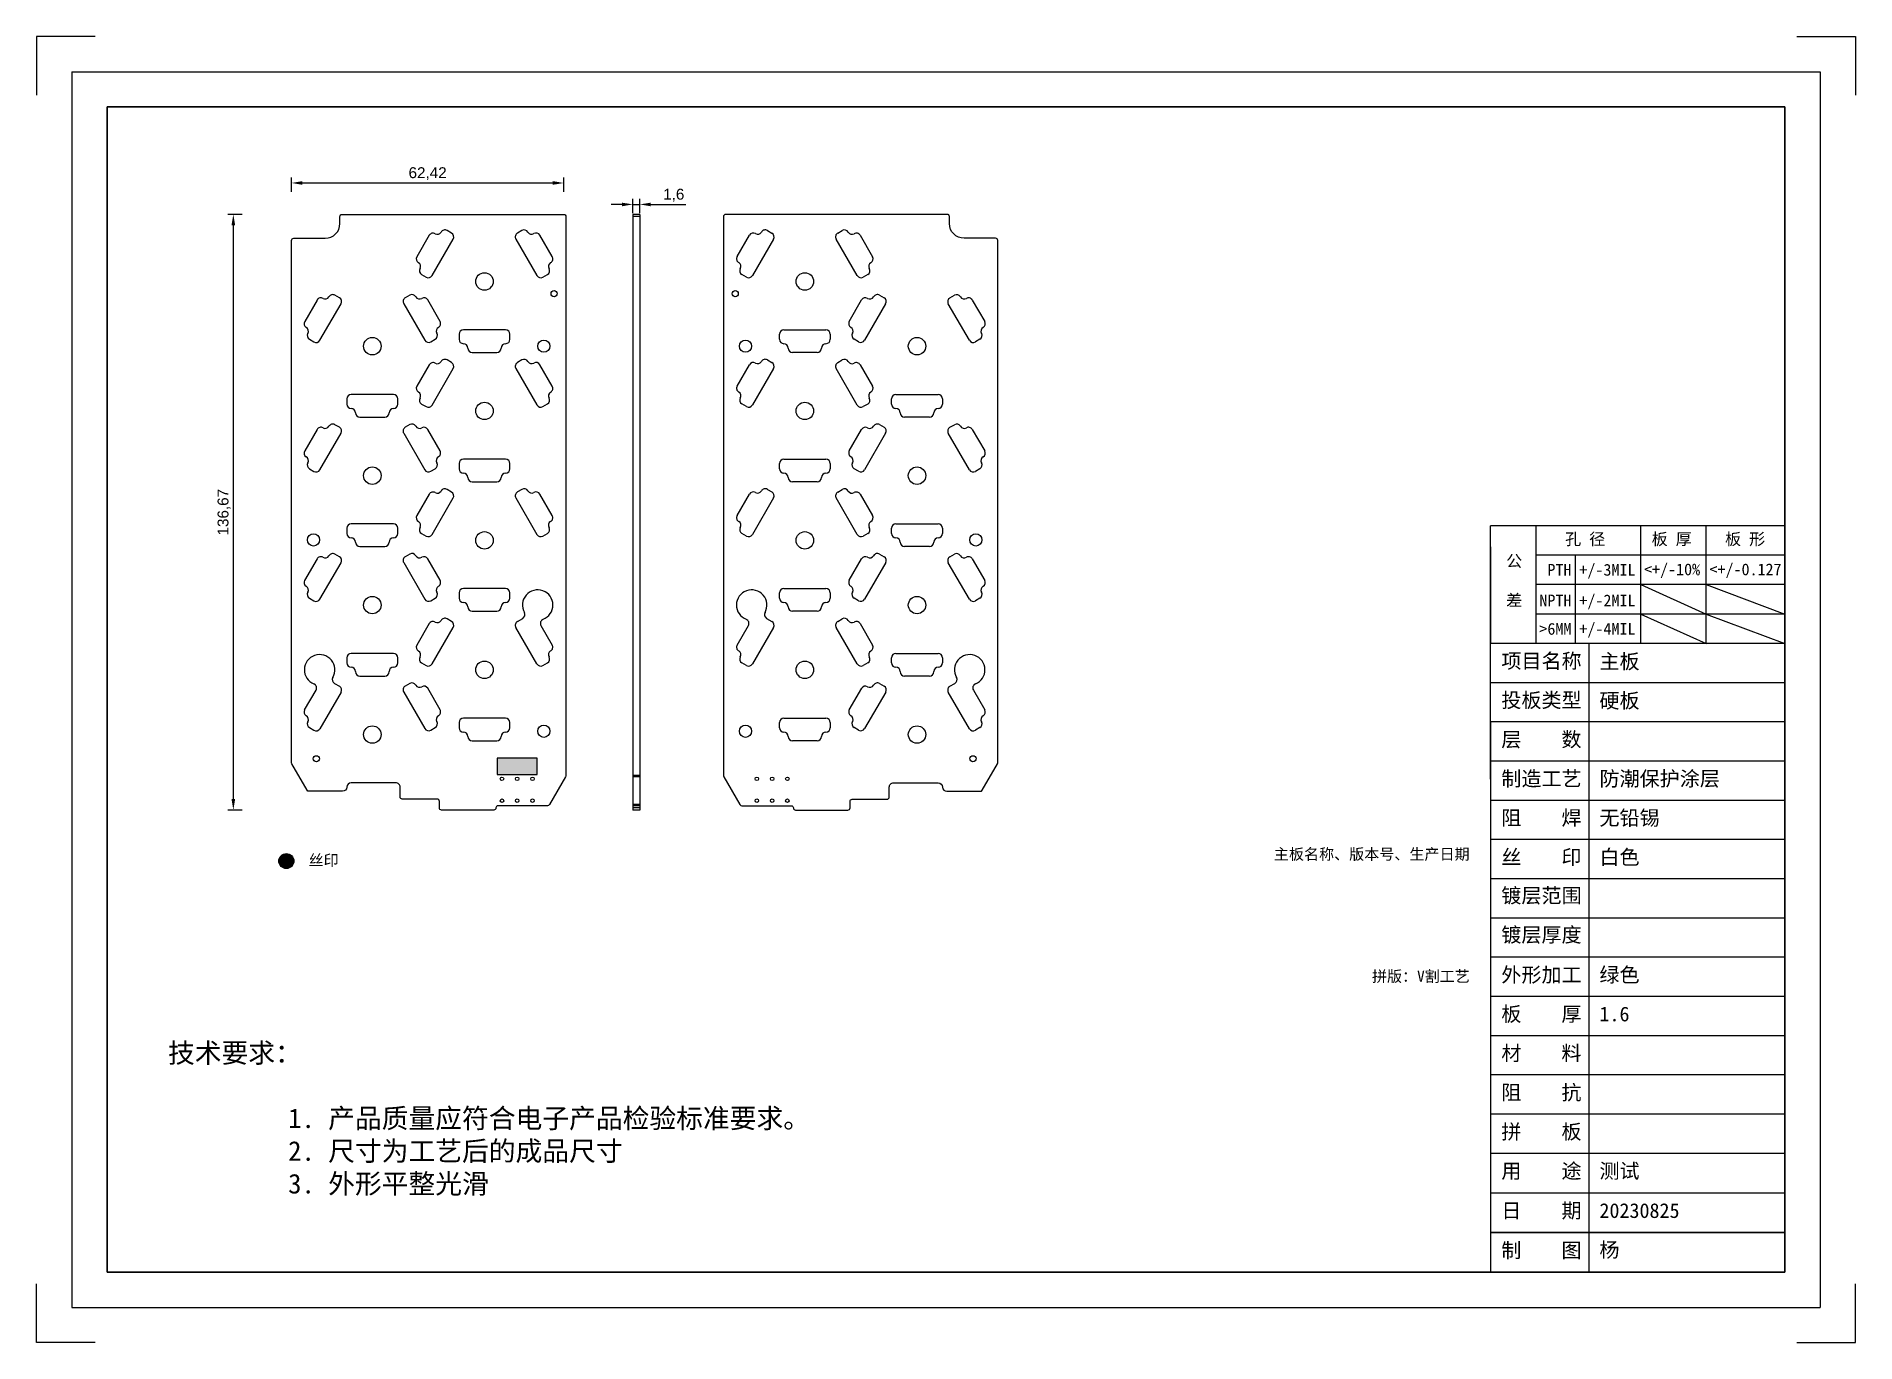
# Model space of a CAD drawing. Header units: millimetres. Extents: x -139 to 278, y 0 to 300.
import ezdxf

# ---------------------------------------------------------------- set-up
doc = ezdxf.new("R2010")
doc.units = ezdxf.units.MM
doc.styles.get("Standard").update_dxf_attribs({"font": 'arial.ttf'})
doc.dimstyles.new('ISO-25', dxfattribs={"dimtxt": 2.5, "dimasz": 2.5, "dimexe": 1.25, "dimexo": 0.625, "dimtad": 1, "dimtxsty": 'Standard', "dimcen": 2.5, "dimadec": 0, "dimazin": 0, "dimtfac": 1, "dimtmove": 0, "dimatfit": 3, "dimfxl": 1, "dimarcsym": 0})

# ---------------------------------------------------------------- blocks, each defined once
blk = doc.blocks.new('Y')
for p, q in [((11070.07, 2786.82), (11061.07, 2786.82)), ((11061.07, 2786.82), (11061.07, 2777.82)), ((11330.17, 2786.82), (11339.17, 2786.82)), ((11339.17, 2786.82), (11339.17, 2777.82)), ((11066.47, 2781.42), (11333.77, 2781.42)), ((11066.47, 2781.42), (11066.47, 2592.42)), ((11333.77, 2781.42), (11333.77, 2592.42)), ((11061.07, 2587.02), (11061.07, 2596.02)), ((11339.17, 2587.02), (11339.17, 2596.02)), ((11066.47, 2592.42), (11333.77, 2592.42)), ((11070.07, 2587.02), (11061.07, 2587.02)), ((11330.17, 2587.02), (11339.17, 2587.02))]:
    blk.add_line(p, q)
at = {"lineweight": 30}
for p, q in [((11071.87, 2776.02), (11328.37, 2776.02)), ((11071.87, 2776.02), (11071.87, 2597.82)), ((11328.37, 2776.02), (11328.37, 2597.82)), ((11071.87, 2597.82), (11328.37, 2597.82))]:
    blk.add_line(p, q, dxfattribs=at)
at = {"lineweight": 20}
blk.add_line((11328.37, 2597.82), (11283.37, 2597.82), dxfattribs=at)
blk = doc.blocks.new('*D32')
at = {"color": 0, "lineweight": -2}
for p, q in [((-4.78, 261.14), (-7.28, 261.14)), ((-2.28, 259.14), (-2.28, 262.39)), ((-2.28, 261.14), (-0.68, 261.14)), ((-0.68, 259.14), (-0.68, 262.39)), ((1.82, 261.14), (9.88, 261.14))]:
    blk.add_line(p, q, dxfattribs=at)
at = {"color": 0}
for points in [[(-4.78, 261.55), (-4.78, 260.72), (-2.28, 261.14)], [(1.82, 261.55), (1.82, 260.72), (-0.68, 261.14)]]:
    blk.add_solid(points, dxfattribs=at)
at = {"layer": 'Defpoints', "color": 0}
for p in [(-0.68, 261.14), (-2.28, 258.36), (-0.68, 258.36)]:
    blk.add_point(p, dxfattribs=at)
at = {"color": 0, "insert": (7.1, 263.26), "char_height": 2.5, "attachment_point": 5}
blk.add_mtext('1,6', dxfattribs=at)
blk = doc.blocks.new('*D33')
at = {"color": 0, "lineweight": -2}
for p, q in [((-80.55, 264.06), (-80.55, 267.31)), ((-18.13, 264.06), (-18.13, 267.31)), ((-78.05, 266.06), (-20.63, 266.06))]:
    blk.add_line(p, q, dxfattribs=at)
at = {"color": 0}
for points in [[(-78.05, 266.48), (-78.05, 265.65), (-80.55, 266.06)], [(-20.63, 266.48), (-20.63, 265.65), (-18.13, 266.06)]]:
    blk.add_solid(points, dxfattribs=at)
at = {"layer": 'Defpoints', "color": 0}
for p in [(-18.13, 266.06), (-18.13, 258.36), (-80.55, 252.88)]:
    blk.add_point(p, dxfattribs=at)
at = {"color": 0, "insert": (-49.34, 268.19), "char_height": 2.5, "attachment_point": 5}
blk.add_mtext('62,42', dxfattribs=at)
blk = doc.blocks.new('*D34')
at = {"color": 0, "lineweight": -2}
for p, q in [((-91.89, 258.86), (-95.14, 258.86)), ((-93.89, 256.36), (-93.89, 124.69)), ((-91.89, 122.19), (-95.14, 122.19))]:
    blk.add_line(p, q, dxfattribs=at)
at = {"color": 0}
for points in [[(-94.31, 256.36), (-93.47, 256.36), (-93.89, 258.86)], [(-94.31, 124.69), (-93.47, 124.69), (-93.89, 122.19)]]:
    blk.add_solid(points, dxfattribs=at)
at = {"layer": 'Defpoints', "color": 0}
for p in [(-36.05, 258.86), (-93.89, 122.19), (-40.17, 122.19)]:
    blk.add_point(p, dxfattribs=at)
at = {"color": 0, "insert": (-96.02, 190.53), "char_height": 2.5, "attachment_point": 5, "rotation": 90}
blk.add_mtext('136,67', dxfattribs=at)

msp = doc.modelspace()

# ---------------------------------------------------------------- hatches: boundary and pattern name
for points in [[(-24.192, 134.065), (-33.392, 134.065), (-33.392, 130.365), (-24.192, 130.365)], [(-80.008, 110.495, 1), (-83.458, 110.495, 1)]]:
    msp.add_hatch(color=256).paths.add_polyline_path(points)

# ---------------------------------------------------------------- linework, layer by layer
at = {"color": 7, "linetype": 'Continuous'}
for p, q in [((-0.682, 258.862), (-2.282, 258.862)), ((-2.282, 258.862), (-2.282, 122.189)), ((-0.682, 258.862), (-0.682, 122.189)), ((-43.835, 254.557), (-44.875, 255.157)), ((-27.701, 255.17), (-28.74, 254.57)), ((-0.682, 258.362), (-2.282, 258.362)), ((28.562, 255.17), (29.602, 254.57)), ((44.697, 254.557), (45.736, 255.157)), ((-48.973, 254.059), (-51.81, 249.144)), ((-48.307, 244.812), (-43.469, 253.191)), ((-29.106, 253.204), (-24.268, 244.825)), ((-20.765, 249.157), (-23.603, 254.072)), ((21.627, 249.157), (24.464, 254.072)), ((29.968, 253.204), (25.13, 244.825)), ((49.169, 244.812), (44.331, 253.191)), ((49.834, 254.059), (52.672, 249.144)), ((-50.712, 245.046), (-49.673, 244.446)), ((-22.902, 244.459), (-21.863, 245.059)), ((23.764, 244.459), (22.725, 245.059)), ((51.574, 245.046), (50.535, 244.446)), ((-74.694, 239.209), (-77.531, 234.294)), ((-74.028, 229.962), (-69.19, 238.341)), ((-69.556, 239.707), (-70.596, 240.307)), ((-54.827, 238.354), (-49.989, 229.975)), ((-53.422, 240.32), (-54.461, 239.72)), ((-46.486, 234.307), (-49.324, 239.222)), ((47.348, 234.307), (50.185, 239.222)), ((55.689, 238.354), (50.851, 229.975)), ((54.283, 240.32), (55.323, 239.72)), ((74.89, 229.962), (70.052, 238.341)), ((70.418, 239.707), (71.457, 240.307)), ((75.555, 239.209), (78.393, 234.294)), ((-76.433, 230.196), (-75.394, 229.596)), ((-48.623, 229.609), (-47.584, 230.209)), ((-42.137, 231.393), (-42.137, 230.193)), ((-31.461, 232.393), (-41.137, 232.393)), ((-30.461, 230.193), (-30.461, 231.393)), ((31.323, 230.193), (31.323, 231.393)), ((32.323, 232.393), (41.998, 232.393)), ((42.998, 231.393), (42.998, 230.193)), ((49.485, 229.609), (48.446, 230.209)), ((77.295, 230.196), (76.256, 229.596)), ((-43.836, 224.857), (-44.876, 225.457)), ((-39.137, 227.193), (-33.461, 227.193)), ((-27.702, 225.47), (-28.741, 224.87)), ((28.563, 225.47), (29.603, 224.87)), ((39.998, 227.193), (34.323, 227.193)), ((44.698, 224.857), (45.737, 225.457)), ((-48.974, 224.359), (-51.811, 219.444)), ((-48.308, 215.112), (-43.47, 223.491)), ((-29.107, 223.504), (-24.269, 215.125)), ((-20.766, 219.457), (-23.604, 224.372)), ((21.628, 219.457), (24.465, 224.372)), ((29.969, 223.504), (25.131, 215.125)), ((49.17, 215.112), (44.332, 223.491)), ((49.835, 224.359), (52.673, 219.444)), ((-57.182, 217.543), (-66.858, 217.543)), ((58.044, 217.543), (67.719, 217.543)), ((-67.858, 216.543), (-67.858, 215.343)), ((-56.182, 215.343), (-56.182, 216.543)), ((-50.713, 215.346), (-49.674, 214.746)), ((-22.903, 214.759), (-21.864, 215.359)), ((23.765, 214.759), (22.726, 215.359)), ((51.575, 215.346), (50.536, 214.746)), ((57.044, 215.343), (57.044, 216.543)), ((68.719, 216.543), (68.719, 215.343)), ((-74.695, 209.509), (-77.532, 204.594)), ((-74.029, 200.262), (-69.191, 208.641)), ((-69.557, 210.007), (-70.597, 210.607)), ((-64.858, 212.343), (-59.182, 212.343)), ((-54.828, 208.654), (-49.99, 200.275)), ((-53.423, 210.62), (-54.462, 210.02)), ((-46.487, 204.607), (-49.325, 209.522)), ((47.349, 204.607), (50.186, 209.522)), ((55.69, 208.654), (50.852, 200.275)), ((54.284, 210.62), (55.324, 210.02)), ((65.719, 212.343), (60.044, 212.343)), ((74.891, 200.262), (70.053, 208.641)), ((70.419, 210.007), (71.458, 210.607)), ((75.556, 209.509), (78.394, 204.594)), ((-76.434, 200.496), (-75.395, 199.896)), ((-48.624, 199.909), (-47.585, 200.509)), ((-42.138, 201.693), (-42.138, 200.493)), ((-31.462, 202.693), (-41.138, 202.693)), ((-30.462, 200.493), (-30.462, 201.693)), ((31.324, 200.493), (31.324, 201.693)), ((32.324, 202.693), (41.999, 202.693)), ((42.999, 201.693), (42.999, 200.493)), ((49.486, 199.909), (48.447, 200.509)), ((77.296, 200.496), (76.257, 199.896)), ((-39.138, 197.493), (-33.462, 197.493)), ((39.999, 197.493), (34.324, 197.493)), ((-48.975, 194.659), (-51.812, 189.744)), ((-48.309, 185.412), (-43.471, 193.791)), ((-43.838, 195.157), (-44.877, 195.757)), ((-29.108, 193.804), (-24.27, 185.425)), ((-27.703, 195.77), (-28.742, 195.17)), ((-20.767, 189.757), (-23.605, 194.672)), ((21.629, 189.757), (24.466, 194.672)), ((29.97, 193.804), (25.132, 185.425)), ((28.564, 195.77), (29.604, 195.17)), ((49.171, 185.412), (44.333, 193.791)), ((44.699, 195.157), (45.738, 195.757)), ((49.836, 194.659), (52.674, 189.744)), ((-57.183, 187.843), (-66.859, 187.843)), ((58.045, 187.843), (67.72, 187.843)), ((-67.859, 186.843), (-67.859, 185.643)), ((-56.183, 185.643), (-56.183, 186.843)), ((-50.714, 185.646), (-49.675, 185.046)), ((-22.904, 185.059), (-21.865, 185.659)), ((23.766, 185.059), (22.727, 185.659)), ((51.576, 185.646), (50.537, 185.046)), ((57.045, 185.643), (57.045, 186.843)), ((68.72, 186.843), (68.72, 185.643)), ((-74.696, 179.809), (-77.533, 174.894)), ((-69.558, 180.307), (-70.598, 180.907)), ((-64.859, 182.643), (-59.183, 182.643)), ((-53.424, 180.92), (-54.463, 180.32)), ((-46.488, 174.907), (-49.326, 179.822)), ((47.35, 174.907), (50.187, 179.822)), ((54.285, 180.92), (55.325, 180.32)), ((65.72, 182.643), (60.045, 182.643)), ((70.42, 180.307), (71.459, 180.907)), ((75.557, 179.809), (78.395, 174.894)), ((-74.03, 170.562), (-69.192, 178.941)), ((-54.829, 178.954), (-49.991, 170.575)), ((55.691, 178.954), (50.853, 170.575)), ((74.892, 170.562), (70.054, 178.941)), ((-42.139, 171.993), (-42.139, 170.793)), ((-31.463, 172.993), (-41.139, 172.993)), ((-30.463, 170.793), (-30.463, 171.993)), ((31.325, 170.793), (31.325, 171.993)), ((32.325, 172.993), (42, 172.993)), ((43, 171.993), (43, 170.793)), ((-76.435, 170.796), (-75.396, 170.196)), ((-48.625, 170.209), (-47.586, 170.809)), ((-39.139, 167.793), (-33.463, 167.793)), ((40, 167.793), (34.325, 167.793)), ((49.487, 170.209), (48.448, 170.809)), ((77.297, 170.796), (76.258, 170.196)), ((-48.976, 164.959), (-51.813, 160.044)), ((-48.31, 155.712), (-43.473, 164.091)), ((-43.839, 165.457), (-44.878, 166.057)), ((-24.271, 155.725), (-29.109, 164.104)), ((-28.743, 165.47), (-27.537, 166.166)), ((-23.344, 164.519), (-20.768, 160.057)), ((21.63, 160.057), (24.206, 164.519)), ((29.971, 164.104), (25.133, 155.725)), ((28.399, 166.166), (29.605, 165.47)), ((49.172, 155.712), (44.334, 164.091)), ((44.7, 165.457), (45.739, 166.057)), ((49.837, 164.959), (52.675, 160.044)), ((-67.86, 157.143), (-67.86, 155.943)), ((-57.184, 158.143), (-66.86, 158.143)), ((-56.184, 155.943), (-56.184, 157.143)), ((-50.715, 155.946), (-49.676, 155.346)), ((-22.905, 155.359), (-21.866, 155.959)), ((23.767, 155.359), (22.728, 155.959)), ((51.577, 155.946), (50.538, 155.346)), ((57.046, 155.943), (57.046, 157.143)), ((58.046, 158.143), (67.721, 158.143)), ((68.721, 157.143), (68.721, 155.943)), ((-70.697, 151.264), (-69.559, 150.607)), ((-64.86, 152.943), (-59.184, 152.943)), ((-53.425, 151.22), (-54.464, 150.62)), ((54.286, 151.22), (55.326, 150.62)), ((65.721, 152.943), (60.046, 152.943)), ((70.421, 150.607), (71.558, 151.264)), ((-77.534, 145.194), (-74.934, 149.698)), ((-69.193, 149.241), (-74.031, 140.862)), ((-54.83, 149.254), (-49.992, 140.875)), ((-46.489, 145.207), (-49.327, 150.122)), ((47.351, 145.207), (50.188, 150.122)), ((55.692, 149.254), (50.854, 140.875)), ((74.893, 140.862), (70.055, 149.241)), ((75.796, 149.698), (78.396, 145.194)), ((-42.14, 142.293), (-42.14, 141.093)), ((-31.464, 143.293), (-41.14, 143.293)), ((-30.464, 141.093), (-30.464, 142.293)), ((31.326, 141.093), (31.326, 142.293)), ((32.326, 143.293), (42.001, 143.293)), ((43.001, 142.293), (43.001, 141.093)), ((-76.436, 141.096), (-75.397, 140.496)), ((-48.626, 140.509), (-47.587, 141.109)), ((-39.14, 138.093), (-33.464, 138.093)), ((40.001, 138.093), (34.326, 138.093)), ((49.488, 140.509), (48.449, 141.109)), ((77.298, 141.096), (76.259, 140.496)), ((-0.682, 130.083), (-2.282, 130.083)), ((-0.682, 129.834), (-2.282, 129.833)), ((-0.682, 123.439), (-2.282, 123.439)), ((-0.682, 123.189), (-2.282, 123.189)), ((-0.682, 122.689), (-2.282, 122.689)), ((-0.682, 122.189), (-2.282, 122.189))]:
    msp.add_line(p, q, dxfattribs=at)
at = {"lineweight": 20}
for p, q in [((261.9, 187.41), (194.4, 187.41)), ((194.4, 182.55), (194.4, 160.41)), ((261.9, 151.41), (194.4, 151.41)), ((261.9, 151.41), (194.4, 151.41)), ((261.9, 142.41), (194.4, 142.41)), ((261.9, 133.41), (194.4, 133.41)), ((261.9, 124.41), (194.4, 124.41)), ((261.9, 115.41), (194.4, 115.41)), ((261.9, 106.41), (194.4, 106.41)), ((261.9, 97.41), (194.4, 97.41)), ((261.9, 88.41), (194.4, 88.41)), ((261.9, 79.41), (194.4, 79.41)), ((261.9, 70.41), (194.4, 70.41)), ((261.9, 61.41), (194.4, 61.41)), ((261.9, 52.41), (194.4, 52.41)), ((261.9, 43.41), (194.4, 43.41)), ((261.9, 34.305), (194.4, 34.305)), ((261.9, 25.305), (194.4, 25.305)), ((261.9, 25.2), (194.4, 25.2)), ((261.9, 16.2), (194.4, 16.2))]:
    msp.add_line(p, q, dxfattribs=at)
at = {"lineweight": -2}
for p, q in [((194.4, 160.41), (194.4, 187.41)), ((204.865, 160.41), (204.865, 187.41)), ((228.865, 160.41), (228.865, 187.41)), ((243.865, 160.41), (243.865, 187.41)), ((261.9, 180.66), (204.865, 180.66)), ((213.865, 160.41), (213.865, 180.66)), ((261.9, 173.91), (204.865, 173.91)), ((261.9, 167.16), (204.865, 167.16)), ((194.4, 129.27), (194.4, 160.41)), ((261.9, 160.41), (194.4, 160.41)), ((259.5, 151.41), (194.4, 151.41))]:
    msp.add_line(p, q, dxfattribs=at)
for p, q in [((261.9, 187.41), (261.9, 16.2)), ((228.865, 173.91), (243.865, 167.16)), ((243.865, 173.91), (261.865, 167.16)), ((228.865, 167.16), (243.865, 160.41)), ((243.865, 167.16), (261.865, 160.41)), ((216.9, 160.41), (216.9, 25.305)), ((216.9, 151.305), (216.9, 16.2)), ((194.4, 142.41), (194.4, 16.2))]:
    msp.add_line(p, q)
at = {"linetype": 'Continuous'}
for p, q in [((-33.392, 134.065), (-33.392, 130.365)), ((-24.192, 134.065), (-33.392, 134.065)), ((-24.192, 130.365), (-24.192, 134.065)), ((-33.392, 130.365), (-24.192, 130.365))]:
    msp.add_line(p, q, dxfattribs=at)
at = {"color": 7, "linetype": 'Continuous'}
for points in [[(-17.705, 129.833), (-21.402, 123.438, -0.2678025), (-21.835, 123.189), (-33.191, 123.189, 0.4140846), (-33.691, 122.689, -0.4134113), (-34.189, 122.189), (-46.153, 122.189, -0.4142162), (-46.653, 122.69), (-46.653, 124.19, 0.4142223), (-47.153, 124.69), (-55.153, 124.69, -0.4142228), (-55.653, 125.19), (-55.653, 127.443, 0.4142268), (-56.653, 128.443), (-66.861, 128.443, 0.407261), (-67.86, 127.466, -0.4072918), (-68.86, 126.49), (-76.537, 126.491, -0.2679175), (-76.97, 126.741), (-80.485, 132.83, -0.1316648), (-80.552, 133.08), (-80.548, 252.877, -0.414214), (-80.048, 253.377), (-72.813, 253.376, 0.4131727), (-69.444, 256.733), (-69.444, 258.364, -0.4141763), (-68.944, 258.864), (-18.133, 258.862, -0.413196), (-17.633, 258.364), (-17.638, 130.083, -0.1318221), (-17.705, 129.833, 0.1318221)], [(18.567, 129.832), (22.264, 123.437, 0.2678025), (22.697, 123.187), (34.052, 123.187, -0.4140846), (34.553, 122.687, 0.4134113), (35.051, 122.187), (47.014, 122.188, 0.4142162), (47.514, 122.688), (47.514, 124.188, -0.4142223), (48.014, 124.688), (56.014, 124.688, 0.4142228), (56.514, 125.188), (56.514, 127.441, -0.4142268), (57.514, 128.441), (67.722, 128.441, -0.407261), (68.722, 127.465, 0.4072918), (69.722, 126.488), (77.399, 126.489, 0.2679175), (77.832, 126.739), (81.347, 132.828, 0.1316648), (81.414, 133.078), (81.41, 252.875, 0.414214), (80.91, 253.375), (73.675, 253.375, -0.4131727), (70.306, 256.732), (70.305, 258.362, 0.4141763), (69.805, 258.862), (18.995, 258.86, 0.413196), (18.495, 258.362), (18.499, 130.082, 0.1318221), (18.567, 129.832, -0.1318221)]]:
    msp.add_lwpolyline(points, format="xyb", dxfattribs=at)
for centre, radius in [((-36.302, 243.465), 2), ((37.164, 243.465), 2), ((-20.337, 240.666), 0.7), ((21.198, 240.666), 0.7), ((-62.023, 228.615), 2), ((-22.702, 228.615), 1.4), ((23.564, 228.615), 1.4), ((62.885, 228.615), 2), ((-36.302, 213.765), 2), ((37.164, 213.765), 2), ((-62.023, 198.915), 2), ((62.885, 198.915), 2), ((-75.502, 184.165), 1.4), ((-36.302, 184.065), 2), ((37.164, 184.065), 2), ((76.364, 184.165), 1.4), ((-62.023, 169.215), 2), ((62.885, 169.215), 2), ((-36.302, 154.365), 2), ((37.164, 154.365), 2), ((-62.023, 139.515), 2), ((-22.702, 140.265), 1.4), ((23.564, 140.265), 1.4), ((62.885, 139.515), 2), ((-74.851, 133.948), 0.7), ((75.712, 133.948), 0.7), ((-32.292, 129.34), 0.4), ((-28.792, 129.34), 0.4), ((-25.292, 129.34), 0.4), ((26.154, 129.34), 0.4), ((29.654, 129.34), 0.4), ((33.154, 129.34), 0.4), ((-32.293, 124.34), 0.4), ((-28.793, 124.34), 0.4), ((-25.293, 124.34), 0.4), ((26.155, 124.34), 0.4), ((29.655, 124.34), 0.4), ((33.155, 124.34), 0.4), ((-81.733, 110.495), 1.725)]:
    msp.add_circle(centre, radius, dxfattribs=at)
for centre, radius, start, end in [((-48.107, 253.559), 1, 59.99823, 150.00028), ((-47.107, 255.291), 1, 240.00099, 330), ((-45.375, 254.291), 1, 60, 150), ((-44.335, 253.691), 1, 330, 60), ((-28.24, 253.704), 1, 120, 210), ((-27.201, 254.304), 1, 30, 120), ((-25.469, 255.304), 1, 210, 299.9999), ((-24.469, 253.572), 1, 30.00014, 119.99971), ((25.33, 253.572), 1, 60.00034, 149.99986), ((26.33, 255.304), 1, 240.00005, 330), ((28.062, 254.304), 1, 60, 150), ((29.102, 253.704), 1, 330, 60), ((45.197, 253.691), 1, 120, 210), ((46.236, 254.291), 1, 30, 120), ((47.968, 255.291), 1, 210, 299.99803), ((48.968, 253.559), 1, 29.99972, 120.00276), ((-50.944, 248.644), 1, 150.00028, 239.99941), ((-51.944, 246.912), 1, 330, 59.9998), ((-50.212, 245.912), 1, 150, 240), ((-22.363, 245.925), 1, 300, 30), ((-20.631, 246.925), 1, 120.00049, 210), ((-21.631, 248.657), 1, 299.99911, 30.00014), ((22.493, 248.657), 1, 149.99986, 240.00138), ((21.493, 246.925), 1, 330, 59.99901), ((23.225, 245.925), 1, 150, 240), ((51.074, 245.912), 1, 300, 30), ((52.806, 246.912), 1, 120.0001, 210), ((51.806, 248.644), 1, 300.00069, 29.99972), ((-49.173, 245.312), 1, 240, 330), ((-23.402, 245.325), 1, 210, 300), ((24.264, 245.325), 1, 240, 330), ((50.035, 245.312), 1, 210, 300), ((-73.828, 238.709), 1, 59.99823, 150.00028), ((-72.828, 240.441), 1, 240.00099, 330), ((-71.096, 239.441), 1, 60, 150), ((-70.056, 238.841), 1, 330, 60), ((-53.961, 238.854), 1, 120, 210), ((-52.922, 239.454), 1, 30, 120), ((-51.19, 240.454), 1, 210, 299.9999), ((-50.19, 238.722), 1, 30.00014, 119.99971), ((51.051, 238.722), 1, 60.00034, 149.99986), ((52.051, 240.454), 1, 240.00005, 330), ((53.783, 239.454), 1, 60, 150), ((54.823, 238.854), 1, 330, 60), ((70.918, 238.841), 1, 120, 210), ((71.957, 239.441), 1, 30, 120), ((73.689, 240.441), 1, 210, 299.99803), ((74.689, 238.709), 1, 29.99972, 120.00276), ((-76.665, 233.794), 1, 150.00028, 239.99941), ((-47.352, 233.807), 1, 299.99911, 30.00014), ((48.214, 233.807), 1, 149.99986, 240.00138), ((77.527, 233.794), 1, 300.00069, 29.99972), ((-77.665, 232.062), 1, 330, 59.9998), ((-75.933, 231.062), 1, 150, 240), ((-74.894, 230.462), 1, 240, 330), ((-49.123, 230.475), 1, 210, 300), ((-48.084, 231.075), 1, 300, 30), ((-46.352, 232.075), 1, 120.00049, 210), ((-41.137, 231.393), 1, 90, 180), ((-41.137, 230.193), 1, 180, 270), ((-31.461, 231.393), 1, 0, 90), ((-31.461, 230.193), 1, 270, 0), ((32.323, 231.393), 1, 90, 180), ((32.323, 230.193), 1, 180, 270), ((41.998, 231.393), 1, 0, 90), ((41.998, 230.193), 1, 270, 0), ((47.214, 232.075), 1, 330, 59.99901), ((48.946, 231.075), 1, 150, 240), ((49.985, 230.475), 1, 240, 330), ((75.756, 230.462), 1, 210, 300), ((76.795, 231.062), 1, 300, 30), ((78.527, 232.062), 1, 120.0001, 210), ((-45.376, 224.591), 1, 60, 150), ((-41.137, 228.193), 1, 0, 90), ((-39.137, 228.193), 1, 180, 270), ((-33.461, 228.193), 1, 270, 0), ((-31.461, 228.193), 1, 90, 180), ((-27.202, 224.604), 1, 30, 120), ((28.063, 224.604), 1, 60, 150), ((32.323, 228.193), 1, 0, 90), ((34.323, 228.193), 1, 180, 270), ((39.998, 228.193), 1, 270, 0), ((41.998, 228.193), 1, 90, 180), ((46.237, 224.591), 1, 30, 120), ((-48.108, 223.859), 1, 59.99823, 150.00028), ((-47.108, 225.591), 1, 240.00099, 330), ((-44.336, 223.991), 1, 330, 60), ((-28.241, 224.004), 1, 120, 210), ((-25.47, 225.604), 1, 210, 299.9999), ((-24.47, 223.872), 1, 30.00014, 119.99971), ((25.331, 223.872), 1, 60.00034, 149.99986), ((26.331, 225.604), 1, 240.00005, 330), ((29.103, 224.004), 1, 330, 60), ((45.198, 223.991), 1, 120, 210), ((47.969, 225.591), 1, 210, 299.99803), ((48.969, 223.859), 1, 29.99972, 120.00276), ((-66.858, 216.543), 1, 90, 180), ((-57.182, 216.543), 1, 0, 90), ((-50.945, 218.944), 1, 150.00028, 239.99941), ((-51.945, 217.212), 1, 330, 59.9998), ((-20.632, 217.225), 1, 120.00049, 210), ((-21.632, 218.957), 1, 299.99911, 30.00014), ((22.494, 218.957), 1, 149.99986, 240.00138), ((21.494, 217.225), 1, 330, 59.99901), ((52.807, 217.212), 1, 120.0001, 210), ((51.807, 218.944), 1, 300.00069, 29.99972), ((58.044, 216.543), 1, 90, 180), ((67.719, 216.543), 1, 0, 90), ((-66.858, 215.343), 1, 180, 270), ((-66.858, 213.343), 1, 0, 90), ((-64.858, 213.343), 1, 180, 270), ((-59.182, 213.343), 1, 270, 0), ((-57.182, 213.343), 1, 90, 180), ((-57.182, 215.343), 1, 270, 0), ((-50.213, 216.212), 1, 150, 240), ((-49.174, 215.612), 1, 240, 330), ((-23.403, 215.625), 1, 210, 300), ((-22.364, 216.225), 1, 300, 30), ((23.226, 216.225), 1, 150, 240), ((24.265, 215.625), 1, 240, 330), ((50.036, 215.612), 1, 210, 300), ((51.075, 216.212), 1, 300, 30), ((58.044, 215.343), 1, 180, 270), ((58.044, 213.343), 1, 0, 90), ((60.044, 213.343), 1, 180, 270), ((65.719, 213.343), 1, 270, 0), ((67.719, 213.343), 1, 90, 180), ((67.719, 215.343), 1, 270, 0), ((-73.829, 209.009), 1, 59.99823, 150.00028), ((-72.829, 210.741), 1, 240.00099, 330), ((-71.097, 209.741), 1, 60, 150), ((-70.057, 209.141), 1, 330, 60), ((-53.962, 209.154), 1, 120, 210), ((-52.923, 209.754), 1, 30, 120), ((-51.191, 210.754), 1, 210, 299.9999), ((-50.191, 209.022), 1, 30.00014, 119.99971), ((51.052, 209.022), 1, 60.00034, 149.99986), ((52.052, 210.754), 1, 240.00005, 330), ((53.784, 209.754), 1, 60, 150), ((54.824, 209.154), 1, 330, 60), ((70.919, 209.141), 1, 120, 210), ((71.958, 209.741), 1, 30, 120), ((73.69, 210.741), 1, 210, 299.99803), ((74.69, 209.009), 1, 29.99972, 120.00276), ((-76.666, 204.094), 1, 150.00028, 239.99941), ((-47.353, 204.107), 1, 299.99911, 30.00014), ((48.215, 204.107), 1, 149.99986, 240.00138), ((77.528, 204.094), 1, 300.00069, 29.99972), ((-77.666, 202.362), 1, 330, 59.9998), ((-75.934, 201.362), 1, 150, 240), ((-74.895, 200.762), 1, 240, 330), ((-49.124, 200.775), 1, 210, 300), ((-48.085, 201.375), 1, 300, 30), ((-46.353, 202.375), 1, 120.00049, 210), ((-41.138, 201.693), 1, 90, 180), ((-41.138, 200.493), 1, 180, 270), ((-31.462, 201.693), 1, 0, 90), ((-31.462, 200.493), 1, 270, 0), ((32.324, 201.693), 1, 90, 180), ((32.324, 200.493), 1, 180, 270), ((41.999, 201.693), 1, 0, 90), ((41.999, 200.493), 1, 270, 0), ((47.215, 202.375), 1, 330, 59.99901), ((48.947, 201.375), 1, 150, 240), ((49.986, 200.775), 1, 240, 330), ((75.757, 200.762), 1, 210, 300), ((76.796, 201.362), 1, 300, 30), ((78.528, 202.362), 1, 120.0001, 210), ((-41.138, 198.493), 1, 0, 90), ((-39.138, 198.493), 1, 180, 270), ((-33.462, 198.493), 1, 270, 0), ((-31.462, 198.493), 1, 90, 180), ((32.324, 198.493), 1, 0, 90), ((34.324, 198.493), 1, 180, 270), ((39.999, 198.493), 1, 270, 0), ((41.999, 198.493), 1, 90, 180), ((-48.109, 194.159), 1, 59.99823, 150.00028), ((-47.109, 195.891), 1, 240.00099, 330), ((-45.377, 194.891), 1, 60, 150), ((-44.338, 194.291), 1, 330, 60), ((-28.242, 194.304), 1, 120, 210), ((-27.203, 194.904), 1, 30, 120), ((-25.471, 195.904), 1, 210, 299.9999), ((-24.471, 194.172), 1, 30.00014, 119.99971), ((25.332, 194.172), 1, 60.00034, 149.99986), ((26.332, 195.904), 1, 240.00005, 330), ((28.064, 194.904), 1, 60, 150), ((29.104, 194.304), 1, 330, 60), ((45.199, 194.291), 1, 120, 210), ((46.238, 194.891), 1, 30, 120), ((47.97, 195.891), 1, 210, 299.99803), ((48.97, 194.159), 1, 29.99972, 120.00276), ((-66.859, 186.843), 1, 90, 180), ((-57.183, 186.843), 1, 0, 90), ((-50.946, 189.244), 1, 150.00028, 239.99941), ((-51.946, 187.512), 1, 330, 59.9998), ((-20.633, 187.525), 1, 120.00049, 210), ((-21.633, 189.257), 1, 299.99911, 30.00014), ((22.495, 189.257), 1, 149.99986, 240.00138), ((21.495, 187.525), 1, 330, 59.99901), ((52.808, 187.512), 1, 120.0001, 210), ((51.808, 189.244), 1, 300.00069, 29.99972), ((58.045, 186.843), 1, 90, 180), ((67.72, 186.843), 1, 0, 90), ((-66.859, 185.643), 1, 180, 270), ((-66.859, 183.643), 1, 0, 90), ((-64.859, 183.643), 1, 180, 270), ((-59.183, 183.643), 1, 270, 0), ((-57.183, 183.643), 1, 90, 180), ((-57.183, 185.643), 1, 270, 0), ((-50.214, 186.512), 1, 150, 240), ((-49.175, 185.912), 1, 240, 330), ((-23.404, 185.925), 1, 210, 300), ((-22.365, 186.525), 1, 300, 30), ((23.227, 186.525), 1, 150, 240), ((24.266, 185.925), 1, 240, 330), ((50.037, 185.912), 1, 210, 300), ((51.076, 186.512), 1, 300, 30), ((58.045, 185.643), 1, 180, 270), ((58.045, 183.643), 1, 0, 90), ((60.045, 183.643), 1, 180, 270), ((65.72, 183.643), 1, 270, 0), ((67.72, 183.643), 1, 90, 180), ((67.72, 185.643), 1, 270, 0), ((-73.83, 179.309), 1, 59.99823, 150.00028), ((-72.83, 181.041), 1, 240.00099, 330), ((-71.098, 180.041), 1, 60, 150), ((-70.058, 179.441), 1, 330, 60), ((-53.963, 179.454), 1, 120, 210), ((-52.924, 180.054), 1, 30, 120), ((-51.192, 181.054), 1, 210, 299.9999), ((-50.192, 179.322), 1, 30.00014, 119.99971), ((51.053, 179.322), 1, 60.00034, 149.99986), ((52.053, 181.054), 1, 240.00005, 330), ((53.785, 180.054), 1, 60, 150), ((54.825, 179.454), 1, 330, 60), ((70.92, 179.441), 1, 120, 210), ((71.959, 180.041), 1, 30, 120), ((73.691, 181.041), 1, 210, 299.99803), ((74.691, 179.309), 1, 29.99972, 120.00276), ((-76.667, 174.394), 1, 150.00028, 239.99941), ((-77.667, 172.662), 1, 330, 59.9998), ((-75.935, 171.662), 1, 150, 240), ((-48.086, 171.675), 1, 300, 30), ((-46.354, 172.675), 1, 120.00049, 210), ((-47.354, 174.407), 1, 299.99911, 30.00014), ((-41.139, 171.993), 1, 90, 180), ((-31.463, 171.993), 1, 0, 90), ((-24.102, 169.215), 3.5, 291.1578, 209.01831), ((24.964, 169.215), 3.5, 330.98169, 248.8422), ((32.325, 171.993), 1, 90, 180), ((42, 171.993), 1, 0, 90), ((48.216, 174.407), 1, 149.99986, 240.00138), ((47.216, 172.675), 1, 330, 59.99901), ((48.948, 171.675), 1, 150, 240), ((76.797, 171.662), 1, 300, 30), ((78.529, 172.662), 1, 120.0001, 210), ((77.529, 174.394), 1, 300.00069, 29.99972), ((-74.896, 171.062), 1, 240, 330), ((-49.125, 171.075), 1, 210, 300), ((-41.139, 170.793), 1, 180, 270), ((-41.139, 168.793), 1, 0, 90), ((-39.139, 168.793), 1, 180, 270), ((-33.463, 168.793), 1, 270, 0), ((-31.463, 168.793), 1, 90, 180), ((-31.463, 170.793), 1, 270, 0), ((-28.037, 167.032), 1, 300, 29.01831), ((28.899, 167.032), 1, 150.98169, 240), ((32.325, 170.793), 1, 180, 270), ((32.325, 168.793), 1, 0, 90), ((34.325, 168.793), 1, 180, 270), ((40, 168.793), 1, 270, 0), ((42, 168.793), 1, 90, 180), ((42, 170.793), 1, 270, 0), ((49.987, 171.075), 1, 240, 330), ((75.758, 171.062), 1, 210, 300), ((-48.11, 164.459), 1, 59.99823, 150.00028), ((-47.11, 166.191), 1, 240.00099, 330), ((-45.378, 165.191), 1, 60, 150), ((-44.339, 164.591), 1, 330, 60), ((-28.243, 164.604), 1, 120, 210), ((-22.478, 165.019), 1, 111.1578, 210.00014), ((23.34, 165.019), 1, 329.99986, 68.8422), ((29.105, 164.604), 1, 330, 60), ((45.2, 164.591), 1, 120, 210), ((46.239, 165.191), 1, 30, 120), ((47.971, 166.191), 1, 210, 299.99803), ((48.971, 164.459), 1, 29.99972, 120.00276), ((-50.947, 159.544), 1, 150.00028, 239.99941), ((-51.947, 157.812), 1, 330, 59.9998), ((-20.634, 157.825), 1, 120.00049, 210), ((-21.634, 159.557), 1, 299.99911, 30.00014), ((22.496, 159.557), 1, 149.99986, 240.00138), ((21.496, 157.825), 1, 330, 59.99901), ((52.809, 157.812), 1, 120.0001, 210), ((51.809, 159.544), 1, 300.00069, 29.99972), ((-74.102, 154.365), 3.5, 330.21208, 247.83104), ((-66.86, 157.143), 1, 90, 180), ((-66.86, 155.943), 1, 180, 270), ((-66.86, 153.943), 1, 0, 90), ((-57.184, 153.943), 1, 90, 180), ((-57.184, 157.143), 1, 0, 90), ((-57.184, 155.943), 1, 270, 0), ((-50.215, 156.812), 1, 150, 240), ((-49.176, 156.212), 1, 240, 330), ((-23.405, 156.225), 1, 210, 300), ((-22.366, 156.825), 1, 300, 30), ((23.228, 156.825), 1, 150, 240), ((24.267, 156.225), 1, 240, 330), ((50.038, 156.212), 1, 210, 300), ((51.077, 156.812), 1, 300, 30), ((58.046, 157.143), 1, 90, 180), ((58.046, 155.943), 1, 180, 270), ((58.046, 153.943), 1, 0, 90), ((67.721, 153.943), 1, 90, 180), ((67.721, 157.143), 1, 0, 90), ((67.721, 155.943), 1, 270, 0), ((74.964, 154.365), 3.5, 292.16896, 209.78792), ((-75.8, 150.198), 1, 330.00028, 67.83104), ((-70.197, 152.13), 1, 150.21208, 240), ((-70.059, 149.741), 1, 330, 60), ((-64.86, 153.943), 1, 180, 270), ((-59.184, 153.943), 1, 270, 0), ((-53.964, 149.754), 1, 120, 210), ((-52.925, 150.354), 1, 30, 120), ((-51.193, 151.354), 1, 210, 299.9999), ((-50.193, 149.622), 1, 30.00014, 119.99971), ((51.054, 149.622), 1, 60.00034, 149.99986), ((52.054, 151.354), 1, 240.00005, 330), ((53.786, 150.354), 1, 60, 150), ((54.826, 149.754), 1, 330, 60), ((60.046, 153.943), 1, 180, 270), ((65.721, 153.943), 1, 270, 0), ((70.921, 149.741), 1, 120, 210), ((71.058, 152.13), 1, 300, 29.78792), ((76.662, 150.198), 1, 112.16896, 209.99972), ((-76.668, 144.694), 1, 150.00028, 239.99941), ((-77.668, 142.962), 1, 330, 59.9998), ((-75.936, 141.962), 1, 150, 240), ((-48.087, 141.975), 1, 300, 30), ((-46.355, 142.975), 1, 120.00049, 210), ((-47.355, 144.707), 1, 299.99911, 30.00014), ((-41.14, 142.293), 1, 90, 180), ((-31.464, 142.293), 1, 0, 90), ((32.326, 142.293), 1, 90, 180), ((42.001, 142.293), 1, 0, 90), ((48.217, 144.707), 1, 149.99986, 240.00138), ((47.217, 142.975), 1, 330, 59.99901), ((48.949, 141.975), 1, 150, 240), ((76.798, 141.962), 1, 300, 30), ((78.53, 142.962), 1, 120.0001, 210), ((77.53, 144.694), 1, 300.00069, 29.99972), ((-74.897, 141.362), 1, 240, 330), ((-49.126, 141.375), 1, 210, 300), ((-41.14, 141.093), 1, 180, 270), ((-41.14, 139.093), 1, 0, 90), ((-39.14, 139.093), 1, 180, 270), ((-33.464, 139.093), 1, 270, 0), ((-31.464, 139.093), 1, 90, 180), ((-31.464, 141.093), 1, 270, 0), ((32.326, 141.093), 1, 180, 270), ((32.326, 139.093), 1, 0, 90), ((34.326, 139.093), 1, 180, 270), ((40.001, 139.093), 1, 270, 0), ((42.001, 139.093), 1, 90, 180), ((42.001, 141.093), 1, 270, 0), ((49.988, 141.375), 1, 240, 330), ((75.759, 141.362), 1, 210, 300)]:
    msp.add_arc(centre, radius, start, end, dxfattribs=at)

# ---------------------------------------------------------------- block references
at = {"xscale": 1.5, "yscale": 1.5, "zscale": 1.5}
msp.add_blockref('Y', (-16730.659, -3880.531), dxfattribs=at)

# ---------------------------------------------------------------- texts
at = {"lineweight": 20, "attachment_point": 1}
for s, insert, char_height, width in [('{\\fSimSun|b0|i0|c134|p2; 孔 径}', (209.646, 185.719), 2.7, 12.15), ('{\\fSimSun|b0|i0|c134|p2; 板 厚}', (229.492, 185.719), 2.7, 12.15), ('{\\fSimSun|b0|i0|c134|p2;  板 形}', (244.492, 185.719), 2.7, 16.93443), ('{\\fSimSun|b1|i0|c134|p2;\\P公\\P\\P差}', (197.962, 185.17), 2.7, 4.31148), ('{\\fSimSun|b0|i0|c134|p2; PTH}', (205.59, 178.665), 2.7, 12.15), ('{\\fSimSun|b0|i0|c134|p2;+/-3MIL}', (214.765, 178.665), 2.7, 12.15), ('{\\fSimSun|b0|i0|c134|p2;<+/-10%}', (229.59, 178.758), 2.7, 12.15), ('{\\fSimSun|b0|i0|c134|p2;<+/-0.127}', (244.59, 178.758), 2.7, 12.15), ('{\\fSimSun|b0|i0|c134|p2;NPTH}', (205.59, 171.63), 2.7, 12.15), ('{\\fSimSun|b0|i0|c134|p2;+/-2MIL}', (214.765, 171.63), 2.7, 12.15), ('{\\fSimSun|b0|i0|c134|p2;>6MM}', (205.59, 165.121), 2.7, 12.15), ('{\\fSimSun|b0|i0|c134|p2;+/-4MIL}', (214.765, 165.121), 2.7, 12.15), ('{\\fSimSun|b1|i0|c134|p2;项目名称}', (196.859, 158.088), 3.375, 21.37224), ('{\\fSimSun|b1|i0|c134|p2;投板类型}', (196.859, 149.088), 3.375, 21.37224), ('{\\fSimSun|b1|i0|c134|p2;层    数}', (196.859, 140.088), 3.375, 21.37224), ('{\\fSimSun|b1|i0|c134|p2;制造工艺}', (196.859, 131.088), 3.375, 21.37224), ('{\\fSimSun|b1|i0|c134|p2;阻    焊}', (196.859, 122.088), 3.375, 21.37224), ('{\\fSimSun|b1|i0|c134|p2;丝    印}', (196.859, 113.088), 3.375, 21.37224), ('{\\fSimSun|b1|i0|c134|p2;镀层范围}', (196.859, 104.267), 3.375, 21.37224), ('{\\fSimSun|b1|i0|c134|p2;镀层厚度}', (196.859, 95.267), 3.375, 21.37224), ('{\\fSimSun|b1|i0|c134|p2;外形加工}', (196.859, 86.088), 3.375, 21.37224), ('{\\fSimSun|b1|i0|c134|p2;板    厚}', (196.859, 77.088), 3.375, 21.37224), ('{\\fSimSun|b1|i0|c134|p2;材    料}', (196.859, 68.088), 3.375, 21.37224), ('{\\fSimSun|b1|i0|c134|p2;阻    抗}', (196.859, 59.088), 3.375, 21.37224), ('{\\fSimSun|b1|i0|c134|p2;拼    板}', (196.859, 50.088), 3.375, 21.37224), ('{\\fSimSun|b1|i0|c134|p2;用    途}', (196.859, 41.088), 3.375, 21.37224), ('{\\fSimSun|b1|i0|c134|p2;日    期}', (196.859, 31.982), 3.375, 21.37224), ('{\\fSimSun|b1|i0|c134|p2;制    图}', (196.859, 22.877), 3.375, 21.37224)]:
    msp.add_mtext(s, dxfattribs=dict(at, insert=insert, char_height=char_height, width=width))
at = {"color": 6, "lineweight": 20, "char_height": 3.375, "attachment_point": 1}
for s, insert, width in [('{\\fSimSun|b1|i0|c134|p2;主板}', (219.359, 157.982), 39.3834), ('{\\fSimSun|b1|i0|c134|p2;硬板}', (219.359, 148.982), 21.37224), ('{\\fSimSun|b1|i0|c134|p2;防潮保护涂层}', (219.359, 131.088), 32.55375), ('{\\fSimSun|b1|i0|c134|p2;无铅锡}', (219.359, 122.088), 21.37224), ('{\\fSimSun|b1|i0|c134|p2;白色}', (219.359, 113.088), 21.37224), ('{\\fSimSun|b1|i0|c134|p2;绿色}', (219.359, 86.088), 21.37224), ('{\\fSimSun|b1|i0|c134|p2;1.6}', (219.359, 77.088), 21.37224), ('{\\fSimSun|b1|i0|c134|p2;测试}', (219.359, 41.088), 21.37224), ('{\\fSimSun|b1|i0|c0|p2;202\\fSimSun|b1|i0|c134|p2;30825}', (219.359, 31.982), 21.37224), ('{\\fSimSun|b1|i0|c134|p2;杨}', (219.359, 22.982), 21.37224)]:
    msp.add_mtext(s, dxfattribs=dict(at, insert=insert, width=width))
at = {"color": 6, "char_height": 2.53125, "attachment_point": 1}
for s, insert, width in [('{\\fSimSun|b0|i0|c134|p2;主板名称、版本号、生产日期}', (144.71, 113.344), 48.84235), ('{\\fSimSun|b0|i0|c134|p2;\\C256;丝印}', (-76.646, 111.949), 9.30111), ('{\\fSimSun|b0|i0|c134|p2;拼版：V割工艺}', (167.201, 85.32), 33.16846)]:
    msp.add_mtext(s, dxfattribs=dict(at, insert=insert, width=width))
at = {"insert": (-108.874, 68.727), "char_height": 4.5, "width": 199.43083, "attachment_point": 1}
msp.add_mtext('{\\fSimSun|b0|i0|c134|p2;技术要求：\\P         \\A1;\\fSimSun|b0|i0|c134|p54;\\P         1. 产品质量应符合电子产品检验标准要求。\\P\\fSimSun|b0|i0|c0|p2;     \\fSimSun|b0|i0|c134|p2;   \\fSimSun|b0|i0|c0|p2; \\fSimSun|b0|i0|c134|p2;2. 尺寸为工艺后的成品尺寸\\fSimSun|b0|i0|c0|p2;\\P      \\fSimSun|b0|i0|c134|p2;   3. 外形平整光滑}', dxfattribs=at)

# ---------------------------------------------------------------- dimensions: what is measured, and where the dimension line sits
for base, p1, p2, picture, middle in [((-18.1329, 266.0622), (-80.5482, 252.8767), (-18.1329, 258.3624), '*D33', (-49.3406, 268.1896)), ((-0.682, 261.137), (-2.282, 258.362), (-0.682, 258.362), '*D32', (7.1, 263.264))]:
    dim = msp.add_linear_dim(base=base, p1=p1, p2=p2, dimstyle='ISO-25', override={"dimfxl": 2, "dimfxlon": 1, "dimarcsym": 2})
    dim.commit()
    dim.dimension.update_dxf_attribs({"geometry": picture, "text_midpoint": middle})
dim = msp.add_linear_dim(base=(-93.889, 122.189), p1=(-36.046, 258.863), p2=(-40.168, 122.189), angle=90, dimstyle='ISO-25', override={"dimfxl": 2, "dimfxlon": 1, "dimarcsym": 2})
dim.commit()
dim.dimension.update_dxf_attribs({"geometry": '*D34', "text_midpoint": (-96.017, 190.526)})

doc.saveas('drawing.dxf')
